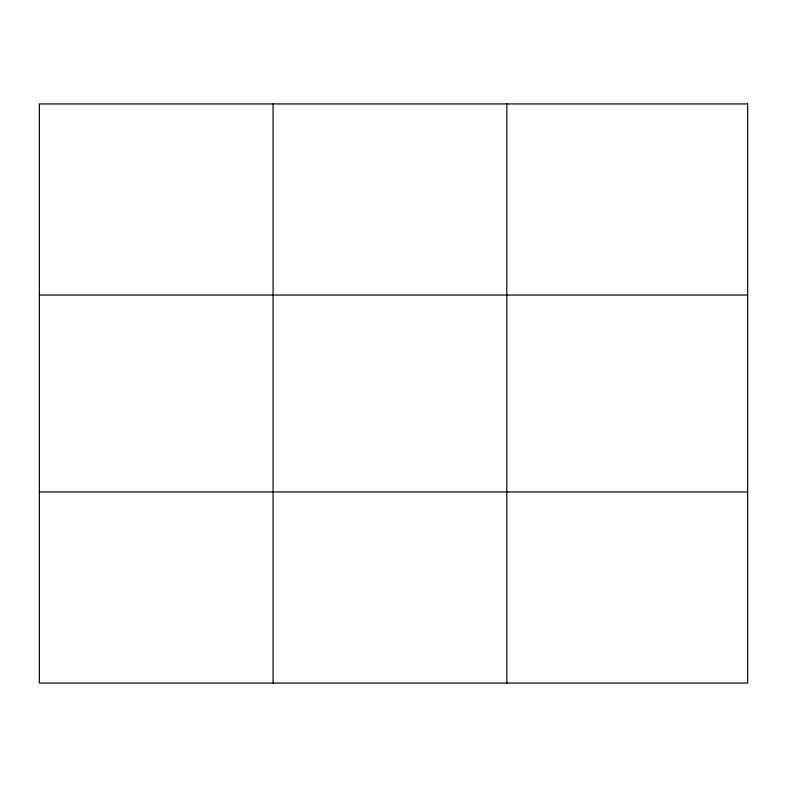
<?xml version="1.0" encoding="UTF-8"?>
<svg xmlns="http://www.w3.org/2000/svg" width="787" height="787" viewBox="0 0 787 787"><rect width="100%" height="100%" fill="white"/><g stroke="black" fill="none" stroke-linecap="round" stroke-linejoin="round"><path stroke-width="1.18" d="M273.089 683.057L273.089 103.943M506.828 683.057L506.828 103.943M39.35 295.046L747.65 295.046M39.35 491.954L747.65 491.954M747.65 103.943L747.65 683.057L39.35 683.057L39.35 103.943L747.65 103.943"/></g></svg>
